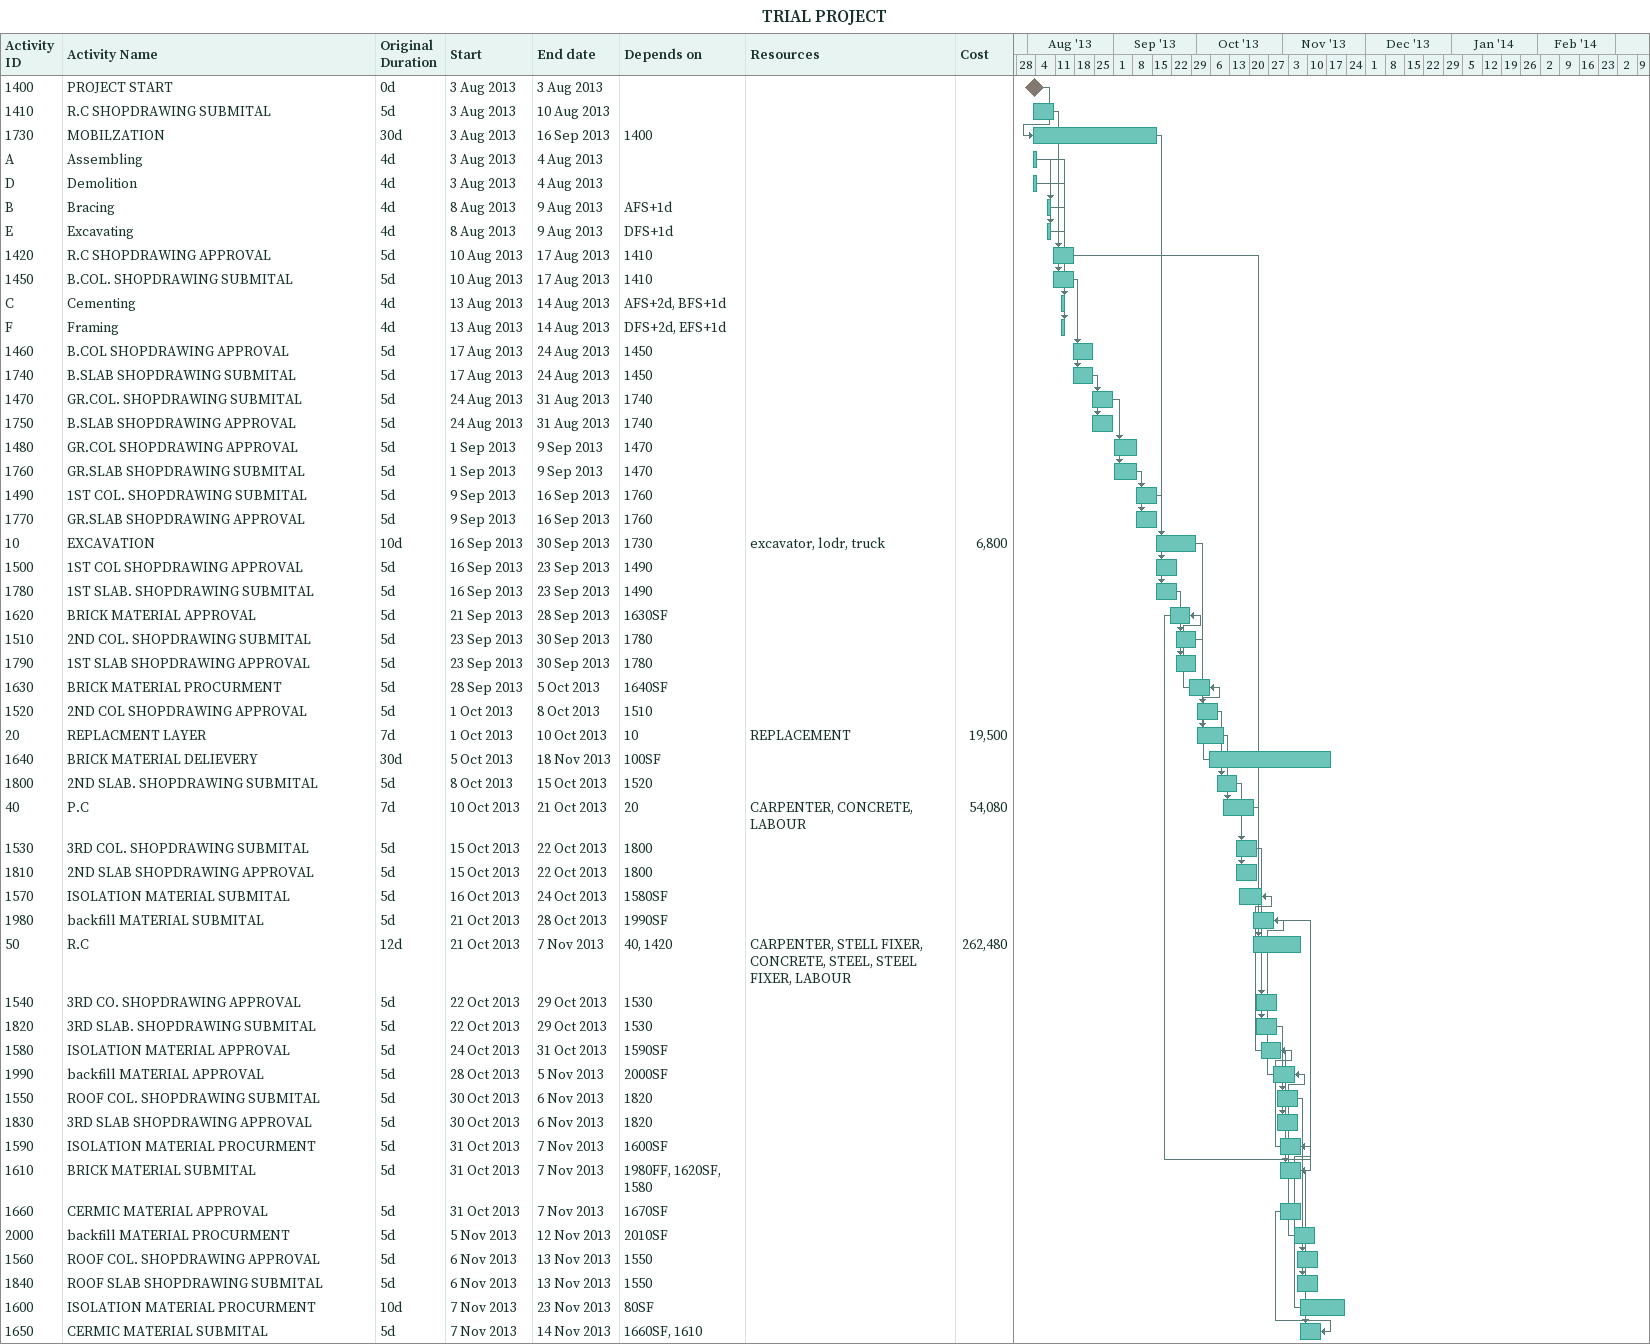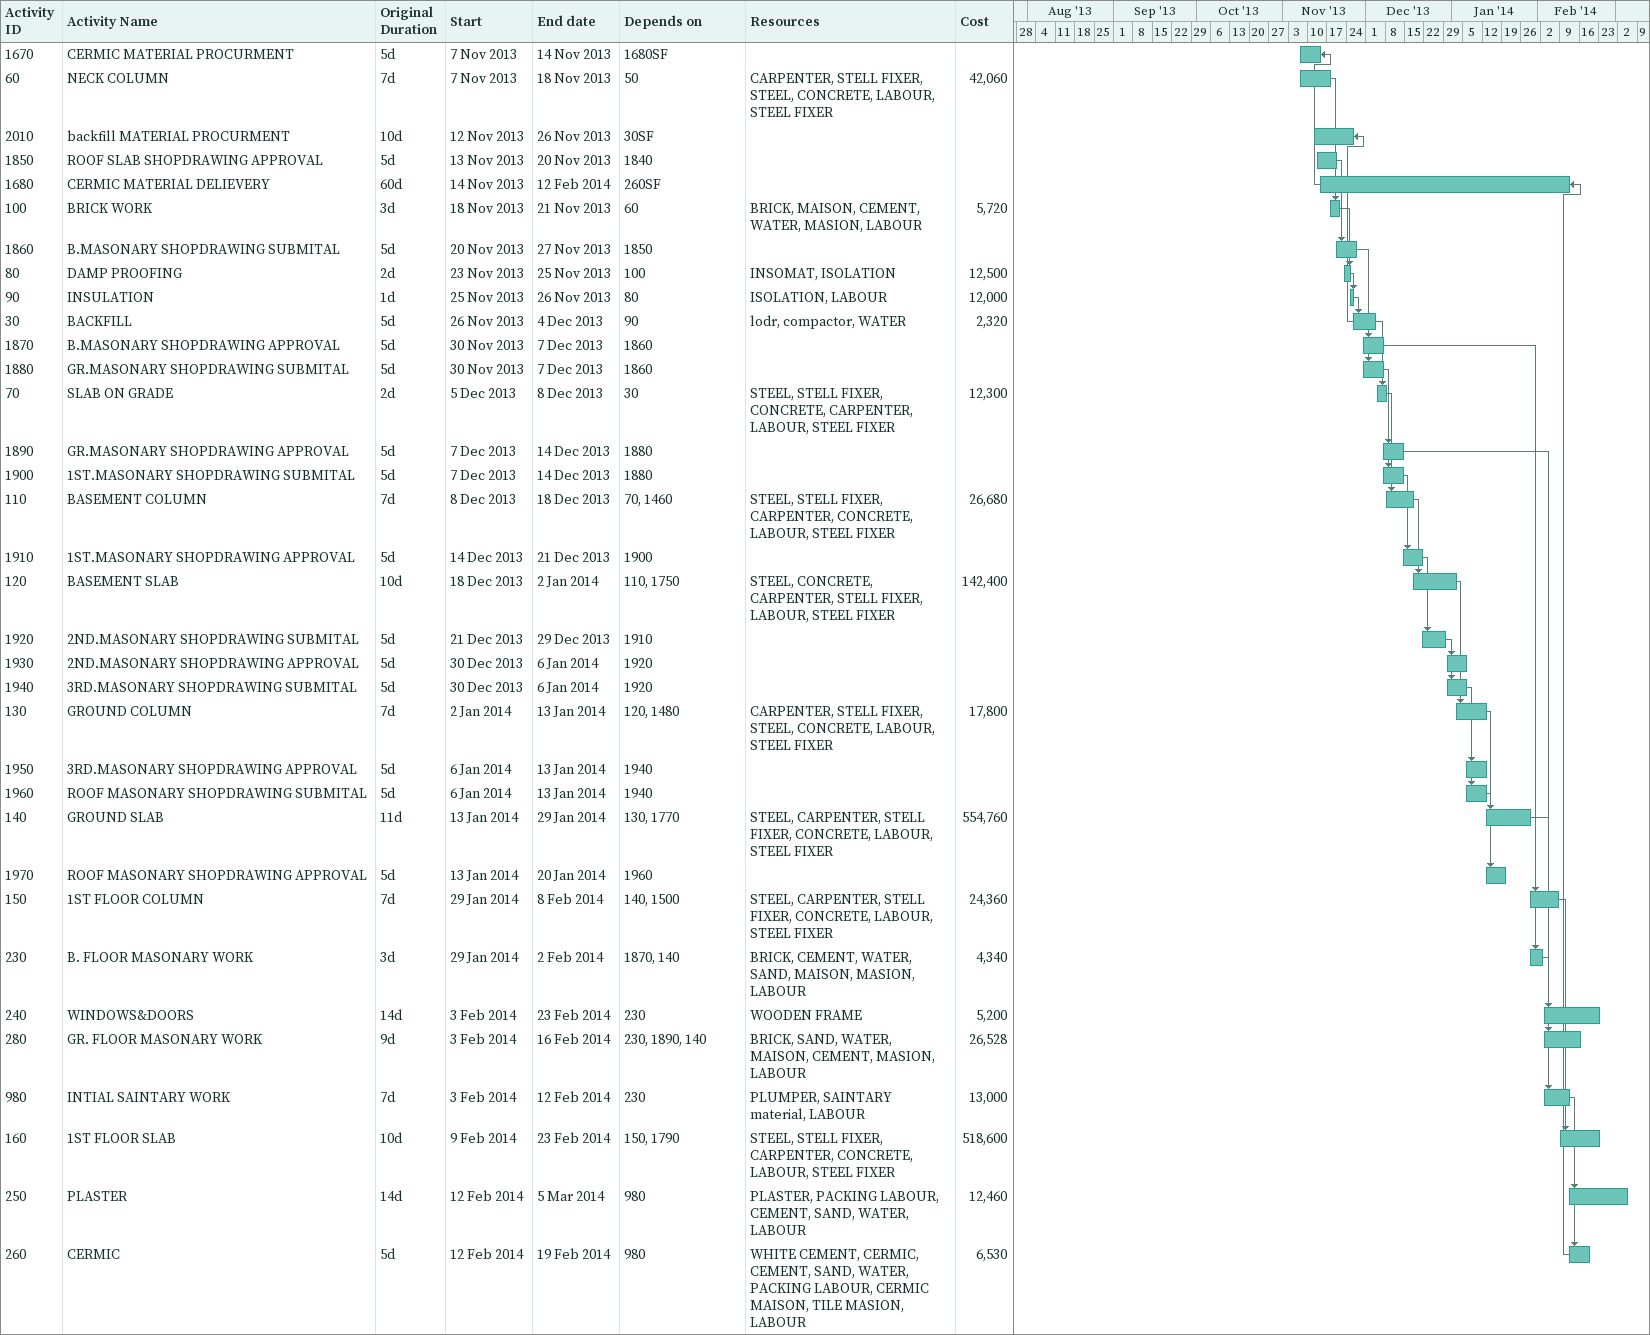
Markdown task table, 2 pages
TRIAL PROJECT

| ID | Task | Original duration | Start | Finish | Predecessors | Resources | Cost |
|---|---|---|---|---|---|---|---|
| 1400 | PROJECT START | 0d | 2013-08-03 | 2013-08-03 |  |  |  |
| 1410 | R.C SHOPDRAWING SUBMITAL | 5d | 2013-08-03 | 2013-08-10 |  |  |  |
| 1730 | MOBILZATION | 30d | 2013-08-03 | 2013-09-16 | 1400 |  |  |
| A | Assembling | 4d | 2013-08-03 | 2013-08-04 |  |  |  |
| D | Demolition | 4d | 2013-08-03 | 2013-08-04 |  |  |  |
| B | Bracing | 4d | 2013-08-08 | 2013-08-09 | AFS+1d |  |  |
| E | Excavating | 4d | 2013-08-08 | 2013-08-09 | DFS+1d |  |  |
| 1420 | R.C SHOPDRAWING APPROVAL | 5d | 2013-08-10 | 2013-08-17 | 1410 |  |  |
| 1450 | B.COL. SHOPDRAWING SUBMITAL | 5d | 2013-08-10 | 2013-08-17 | 1410 |  |  |
| C | Cementing | 4d | 2013-08-13 | 2013-08-14 | AFS+2d, BFS+1d |  |  |
| F | Framing | 4d | 2013-08-13 | 2013-08-14 | DFS+2d, EFS+1d |  |  |
| 1460 | B.COL SHOPDRAWING APPROVAL | 5d | 2013-08-17 | 2013-08-24 | 1450 |  |  |
| 1740 | B.SLAB SHOPDRAWING SUBMITAL | 5d | 2013-08-17 | 2013-08-24 | 1450 |  |  |
| 1470 | GR.COL. SHOPDRAWING SUBMITAL | 5d | 2013-08-24 | 2013-08-31 | 1740 |  |  |
| 1750 | B.SLAB SHOPDRAWING APPROVAL | 5d | 2013-08-24 | 2013-08-31 | 1740 |  |  |
| 1480 | GR.COL SHOPDRAWING APPROVAL | 5d | 2013-09-01 | 2013-09-09 | 1470 |  |  |
| 1760 | GR.SLAB SHOPDRAWING SUBMITAL | 5d | 2013-09-01 | 2013-09-09 | 1470 |  |  |
| 1490 | 1ST COL. SHOPDRAWING SUBMITAL | 5d | 2013-09-09 | 2013-09-16 | 1760 |  |  |
| 1770 | GR.SLAB SHOPDRAWING APPROVAL | 5d | 2013-09-09 | 2013-09-16 | 1760 |  |  |
| 10 | EXCAVATION | 10d | 2013-09-16 | 2013-09-30 | 1730 | excavator, lodr, truck | 6800 |
| 1500 | 1ST COL SHOPDRAWING APPROVAL | 5d | 2013-09-16 | 2013-09-23 | 1490 |  |  |
| 1780 | 1ST SLAB. SHOPDRAWING SUBMITAL | 5d | 2013-09-16 | 2013-09-23 | 1490 |  |  |
| 1620 | BRICK MATERIAL APPROVAL | 5d | 2013-09-21 | 2013-09-28 | 1630SF |  |  |
| 1510 | 2ND COL. SHOPDRAWING SUBMITAL | 5d | 2013-09-23 | 2013-09-30 | 1780 |  |  |
| 1790 | 1ST SLAB SHOPDRAWING APPROVAL | 5d | 2013-09-23 | 2013-09-30 | 1780 |  |  |
| 1630 | BRICK MATERIAL PROCURMENT | 5d | 2013-09-28 | 2013-10-05 | 1640SF |  |  |
| 1520 | 2ND COL SHOPDRAWING APPROVAL | 5d | 2013-10-01 | 2013-10-08 | 1510 |  |  |
| 20 | REPLACMENT LAYER | 7d | 2013-10-01 | 2013-10-10 | 10 | REPLACEMENT | 19500 |
| 1640 | BRICK MATERIAL DELIEVERY | 30d | 2013-10-05 | 2013-11-18 | 100SF |  |  |
| 1800 | 2ND SLAB. SHOPDRAWING SUBMITAL | 5d | 2013-10-08 | 2013-10-15 | 1520 |  |  |
| 40 | P.C | 7d | 2013-10-10 | 2013-10-21 | 20 | CARPENTER, CONCRETE, LABOUR | 54080 |
| 1530 | 3RD COL. SHOPDRAWING SUBMITAL | 5d | 2013-10-15 | 2013-10-22 | 1800 |  |  |
| 1810 | 2ND SLAB SHOPDRAWING APPROVAL | 5d | 2013-10-15 | 2013-10-22 | 1800 |  |  |
| 1570 | ISOLATION MATERIAL SUBMITAL | 5d | 2013-10-16 | 2013-10-24 | 1580SF |  |  |
| 1980 | backfill MATERIAL SUBMITAL | 5d | 2013-10-21 | 2013-10-28 | 1990SF |  |  |
| 50 | R.C | 12d | 2013-10-21 | 2013-11-07 | 40, 1420 | CARPENTER, STELL FIXER, CONCRETE, STEEL, STEEL FIXER, LABOUR | 262480 |
| 1540 | 3RD CO. SHOPDRAWING APPROVAL | 5d | 2013-10-22 | 2013-10-29 | 1530 |  |  |
| 1820 | 3RD SLAB. SHOPDRAWING SUBMITAL | 5d | 2013-10-22 | 2013-10-29 | 1530 |  |  |
| 1580 | ISOLATION MATERIAL APPROVAL | 5d | 2013-10-24 | 2013-10-31 | 1590SF |  |  |
| 1990 | backfill MATERIAL APPROVAL | 5d | 2013-10-28 | 2013-11-05 | 2000SF |  |  |
| 1550 | ROOF COL. SHOPDRAWING SUBMITAL | 5d | 2013-10-30 | 2013-11-06 | 1820 |  |  |
| 1830 | 3RD SLAB SHOPDRAWING APPROVAL | 5d | 2013-10-30 | 2013-11-06 | 1820 |  |  |
| 1590 | ISOLATION MATERIAL PROCURMENT | 5d | 2013-10-31 | 2013-11-07 | 1600SF |  |  |
| 1610 | BRICK MATERIAL SUBMITAL | 5d | 2013-10-31 | 2013-11-07 | 1980FF, 1620SF, 1580 |  |  |
| 1660 | CERMIC MATERIAL APPROVAL | 5d | 2013-10-31 | 2013-11-07 | 1670SF |  |  |
| 2000 | backfill MATERIAL PROCURMENT | 5d | 2013-11-05 | 2013-11-12 | 2010SF |  |  |
| 1560 | ROOF COL. SHOPDRAWING APPROVAL | 5d | 2013-11-06 | 2013-11-13 | 1550 |  |  |
| 1840 | ROOF SLAB SHOPDRAWING SUBMITAL | 5d | 2013-11-06 | 2013-11-13 | 1550 |  |  |
| 1600 | ISOLATION MATERIAL PROCURMENT | 10d | 2013-11-07 | 2013-11-23 | 80SF |  |  |
| 1650 | CERMIC MATERIAL SUBMITAL | 5d | 2013-11-07 | 2013-11-14 | 1660SF, 1610 |  |  |
| 1670 | CERMIC MATERIAL PROCURMENT | 5d | 2013-11-07 | 2013-11-14 | 1680SF |  |  |
| 60 | NECK COLUMN | 7d | 2013-11-07 | 2013-11-18 | 50 | CARPENTER, STELL FIXER, STEEL, CONCRETE, LABOUR, STEEL FIXER | 42060 |
| 2010 | backfill MATERIAL PROCURMENT | 10d | 2013-11-12 | 2013-11-26 | 30SF |  |  |
| 1850 | ROOF SLAB SHOPDRAWING APPROVAL | 5d | 2013-11-13 | 2013-11-20 | 1840 |  |  |
| 1680 | CERMIC MATERIAL DELIEVERY | 60d | 2013-11-14 | 2014-02-12 | 260SF |  |  |
| 100 | BRICK WORK | 3d | 2013-11-18 | 2013-11-21 | 60 | BRICK, MAISON, CEMENT, WATER, MASION, LABOUR | 5720 |
| 1860 | B.MASONARY SHOPDRAWING SUBMITAL | 5d | 2013-11-20 | 2013-11-27 | 1850 |  |  |
| 80 | DAMP PROOFING | 2d | 2013-11-23 | 2013-11-25 | 100 | INSOMAT, ISOLATION | 12500 |
| 90 | INSULATION | 1d | 2013-11-25 | 2013-11-26 | 80 | ISOLATION, LABOUR | 12000 |
| 30 | BACKFILL | 5d | 2013-11-26 | 2013-12-04 | 90 | lodr, compactor, WATER | 2320 |
| 1870 | B.MASONARY SHOPDRAWING APPROVAL | 5d | 2013-11-30 | 2013-12-07 | 1860 |  |  |
| 1880 | GR.MASONARY SHOPDRAWING SUBMITAL | 5d | 2013-11-30 | 2013-12-07 | 1860 |  |  |
| 70 | SLAB ON GRADE | 2d | 2013-12-05 | 2013-12-08 | 30 | STEEL, STELL FIXER, CONCRETE, CARPENTER, LABOUR, STEEL FIXER | 12300 |
| 1890 | GR.MASONARY SHOPDRAWING APPROVAL | 5d | 2013-12-07 | 2013-12-14 | 1880 |  |  |
| 1900 | 1ST.MASONARY SHOPDRAWING SUBMITAL | 5d | 2013-12-07 | 2013-12-14 | 1880 |  |  |
| 110 | BASEMENT COLUMN | 7d | 2013-12-08 | 2013-12-18 | 70, 1460 | STEEL, STELL FIXER, CARPENTER, CONCRETE, LABOUR, STEEL FIXER | 26680 |
| 1910 | 1ST.MASONARY SHOPDRAWING APPROVAL | 5d | 2013-12-14 | 2013-12-21 | 1900 |  |  |
| 120 | BASEMENT SLAB | 10d | 2013-12-18 | 2014-01-02 | 110, 1750 | STEEL, CONCRETE, CARPENTER, STELL FIXER, LABOUR, STEEL FIXER | 142400 |
| 1920 | 2ND.MASONARY SHOPDRAWING SUBMITAL | 5d | 2013-12-21 | 2013-12-29 | 1910 |  |  |
| 1930 | 2ND.MASONARY SHOPDRAWING APPROVAL | 5d | 2013-12-30 | 2014-01-06 | 1920 |  |  |
| 1940 | 3RD.MASONARY SHOPDRAWING SUBMITAL | 5d | 2013-12-30 | 2014-01-06 | 1920 |  |  |
| 130 | GROUND COLUMN | 7d | 2014-01-02 | 2014-01-13 | 120, 1480 | CARPENTER, STELL FIXER, STEEL, CONCRETE, LABOUR, STEEL FIXER | 17800 |
| 1950 | 3RD.MASONARY SHOPDRAWING APPROVAL | 5d | 2014-01-06 | 2014-01-13 | 1940 |  |  |
| 1960 | ROOF MASONARY SHOPDRAWING SUBMITAL | 5d | 2014-01-06 | 2014-01-13 | 1940 |  |  |
| 140 | GROUND SLAB | 11d | 2014-01-13 | 2014-01-29 | 130, 1770 | STEEL, CARPENTER, STELL FIXER, CONCRETE, LABOUR, STEEL FIXER | 554760 |
| 1970 | ROOF MASONARY SHOPDRAWING APPROVAL | 5d | 2014-01-13 | 2014-01-20 | 1960 |  |  |
| 150 | 1ST FLOOR COLUMN | 7d | 2014-01-29 | 2014-02-08 | 140, 1500 | STEEL, CARPENTER, STELL FIXER, CONCRETE, LABOUR, STEEL FIXER | 24360 |
| 230 | B. FLOOR MASONARY WORK | 3d | 2014-01-29 | 2014-02-02 | 1870, 140 | BRICK, CEMENT, WATER, SAND, MAISON, MASION, LABOUR | 4340 |
| 240 | WINDOWS&DOORS | 14d | 2014-02-03 | 2014-02-23 | 230 | WOODEN FRAME | 5200 |
| 280 | GR. FLOOR MASONARY WORK | 9d | 2014-02-03 | 2014-02-16 | 230, 1890, 140 | BRICK, SAND, WATER, MAISON, CEMENT, MASION, LABOUR | 26528 |
| 980 | INTIAL SAINTARY WORK | 7d | 2014-02-03 | 2014-02-12 | 230 | PLUMPER, SAINTARY material, LABOUR | 13000 |
| 160 | 1ST FLOOR SLAB | 10d | 2014-02-09 | 2014-02-23 | 150, 1790 | STEEL, STELL FIXER, CARPENTER, CONCRETE, LABOUR, STEEL FIXER | 518600 |
| 250 | PLASTER | 14d | 2014-02-12 | 2014-03-05 | 980 | PLASTER, PACKING LABOUR, CEMENT, SAND, WATER, LABOUR | 12460 |
| 260 | CERMIC | 5d | 2014-02-12 | 2014-02-19 | 980 | WHITE CEMENT, CERMIC, CEMENT, SAND, WATER, PACKING LABOUR, CERMIC MAISON, TILE MASION, LABOUR | 6530 |
